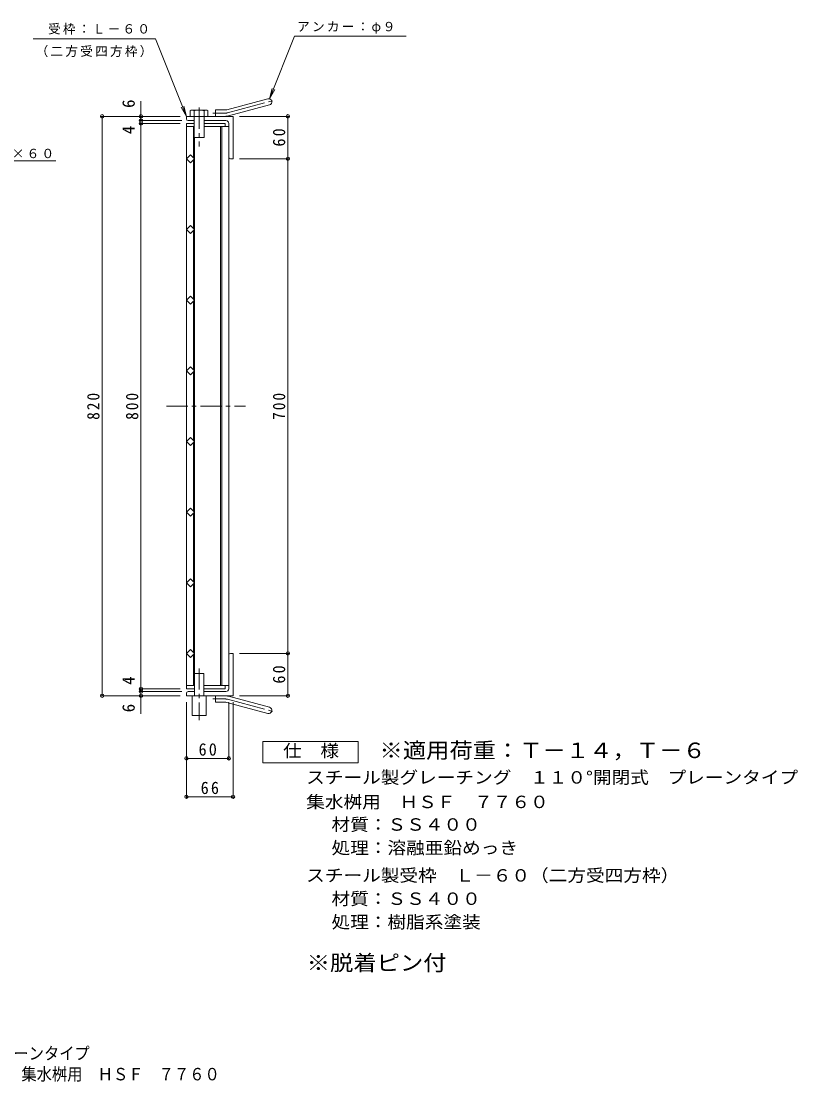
# Model space of a CAD drawing. Units: millimetres, scale not verified. Extents: x -1113 to 1060, y -823 to 763.
# Drawn here: x -39 to 1060, y -823 to 678 of the extents above; entities that cross this region are included whole.
import ezdxf
from ezdxf.enums import TextEntityAlignment as Align

# ---------------------------------------------------------------- set-up
doc = ezdxf.new("R2010")
doc.units = ezdxf.units.MM
doc.header["$LTSCALE"] = 6
doc.header["$PDMODE"] = 32
doc.header["$PDSIZE"] = 4.8
doc.linetypes.add('CHAIN1', pattern=[8, 5, -1, 1, -1])
doc.linetypes.add('CHAIN2', pattern=[12, 9, -1, 1, -1])
for name, color, linetype, lineweight in [('A-1', 2, 'Continuous', 9), ('A-2', 3, 'Continuous', 9), ('A-4', 7, 'Continuous', 9), ('A-5', 7, 'Continuous', 9), ('A-9', 4, 'Continuous', 9), ('F-4_F-4ﾚｲﾔ', 2, 'Continuous', 9)]:
    doc.layers.add(name, color=color, linetype=linetype, lineweight=lineweight)
doc.layers.add('F-5_F-5ﾚｲﾔ', color=2, linetype='Continuous')
doc.styles.add('ＭＳ ゴシック', font='')
doc.styles.get('ＭＳ ゴシック').set_extended_font_data('MS Gothic')

msp = doc.modelspace()

# ---------------------------------------------------------------- linework, layer by layer
at = {"layer": 'A-1'}
for p, q in [((251.66, 552.884), (309.851, 568.476)), ((253.99, 544.191), (312.18, 559.783)), ((194.516, 540.077), (194.516, 543.577)), ((260.516, 543.577), (194.516, 543.577)), ((235.516, 543.577), (235.516, 552.577)), ((249.331, 552.577), (235.516, 552.577)), ((260.516, 543.577), (260.516, 483.577)), ((205.516, 537.577), (197.016, 537.577)), ((250.516, 537.577), (219.516, 537.577)), ((254.516, 533.577), (254.516, 486.077)), ((257.016, 483.577), (260.516, 483.577)), ((254.516, -266.423), (254.516, -218.923)), ((257.016, -216.423), (260.516, -216.423)), ((260.516, -276.423), (260.516, -216.423)), ((194.516, -272.923), (194.516, -276.423)), ((260.516, -276.423), (194.516, -276.423)), ((206.016, -270.423), (197.016, -270.423)), ((250.516, -270.423), (219.016, -270.423)), ((235.516, -276.423), (235.516, -285.423)), ((253.99, -277.036), (312.18, -292.629)), ((249.331, -285.423), (235.516, -285.423)), ((251.66, -285.73), (309.851, -301.322))]:
    msp.add_line(p, q, dxfattribs=at)
at = {"layer": 'A-1', "linetype": 'CHAIN2'}
for p, q in [((252.825, 548.537), (317.991, 565.999)), ((249.331, 548.077), (231.711, 548.077)), ((249.331, -280.923), (231.711, -280.923)), ((252.825, -281.383), (317.991, -298.844))]:
    msp.add_line(p, q, dxfattribs=at)
at = {"layer": 'A-1'}
for centre, radius, start, end in [((311.016, 564.129), 4.5, 285.00014, 104.99991), ((249.331, 561.577), 9, 270, 285.00002), ((249.331, 561.577), 18, 270, 285), ((197.016, 540.077), 2.5, 180, 270), ((250.516, 533.577), 4, 0, 90), ((257.016, 486.077), 2.5, 180, 270), ((257.016, -218.923), 2.5, 90, 180), ((250.516, -266.423), 4, 270, 0), ((197.016, -272.923), 2.5, 90, 180), ((249.331, -294.423), 18, 74.99998, 89.99998), ((249.331, -294.423), 9, 74.99998, 90), ((311.016, -296.975), 4.5, 255.00008, 74.99986)]:
    msp.add_arc(centre, radius, start, end, dxfattribs=at)
at = {"layer": 'A-1', "linetype": 'CHAIN2'}
for centre, start, end in [((249.331, 561.577), 270, 284.99995), ((249.331, -294.423), 75.00005, 90)]:
    msp.add_arc(centre, 13.5, start, end, dxfattribs=at)
at = {"layer": 'A-2'}
for p, q in [((194.516, 533.577), (194.516, -266.423)), ((194.516, 533.577), (205.516, 533.577)), ((194.516, 529.077), (205.516, 529.077)), ((204.516, 529.077), (204.516, 484.891)), ((219.516, 533.577), (249.516, 533.577)), ((219.516, 529.077), (254.516, 529.077)), ((243.016, 529.077), (243.016, -261.923)), ((244.516, 529.077), (244.516, -261.923)), ((249.516, 533.577), (249.516, 529.077)), ((254.516, 529.077), (254.516, -261.923)), ((206.016, 513.577), (206.016, -261.923)), ((204.516, 482.264), (204.516, 384.891)), ((204.516, 382.264), (204.516, 284.891)), ((204.516, 282.264), (204.516, 184.891)), ((204.516, 84.891), (204.516, 182.264)), ((204.516, -15.109), (204.516, 82.264)), ((204.516, -115.109), (204.516, -17.736)), ((204.516, -215.109), (204.516, -117.736)), ((204.516, -261.923), (204.516, -217.736)), ((194.516, -261.923), (206.016, -261.923)), ((194.516, -266.423), (206.016, -266.423)), ((219.016, -261.923), (254.516, -261.923))]:
    msp.add_line(p, q, dxfattribs=at)
at = {"layer": 'A-2', "linetype": 'CHAIN1'}
msp.add_line((166.444, 133.577), (278.129, 133.577), dxfattribs=at)
at = {"layer": 'A-2'}
for points in [[(205.829, 483.577), (200.173, 477.921), (194.516, 483.577), (200.173, 489.234)], [(205.829, 383.577), (200.173, 377.921), (194.516, 383.577), (200.173, 389.234)], [(205.829, 283.577), (200.173, 277.921), (194.516, 283.577), (200.173, 289.234)], [(205.829, 183.577), (200.173, 189.234), (194.516, 183.577), (200.173, 177.92)], [(205.829, 83.577), (200.173, 89.234), (194.516, 83.577), (200.173, 77.921)], [(205.829, -16.423), (200.173, -10.766), (194.516, -16.423), (200.173, -22.08)], [(205.829, -116.423), (200.173, -110.766), (194.516, -116.423), (200.173, -122.08)], [(205.829, -216.423), (200.173, -210.766), (194.516, -216.423), (200.173, -222.08)]]:
    msp.add_lwpolyline(points, close=True, dxfattribs=at)
msp.add_lwpolyline([(219.016, -266.423), (249.516, -266.423), (249.516, -261.923)], dxfattribs=at)
at = {"layer": 'A-4'}
for p, q in [((130.228, 565.29), (130.228, -302.102)), ((185.516, 543.577), (73.504, 543.577)), ((75.304, 543.577), (75.304, -276.423)), ((269.516, 543.577), (340.014, 543.577)), ((338.214, 543.577), (338.214, 483.577)), ((188.016, 537.577), (128.428, 537.577)), ((185.516, 533.577), (128.428, 533.577)), ((269.516, 483.577), (340.014, 483.577)), ((338.214, 483.577), (338.214, -276.423)), ((269.516, -216.423), (340.014, -216.423)), ((185.516, -266.423), (128.428, -266.423)), ((185.516, -276.423), (73.504, -276.423)), ((188.016, -270.423), (128.428, -270.423)), ((269.516, -276.423), (340.014, -276.423)), ((194.516, -285.423), (194.516, -421.104)), ((254.516, -285.423), (254.516, -366.743)), ((260.516, -285.423), (260.516, -421.104)), ((194.516, -364.943), (254.516, -364.943)), ((194.516, -373.943), (194.516, -366.743)), ((194.516, -419.304), (260.516, -419.304))]:
    msp.add_line(p, q, dxfattribs=at)
for p in [(75.304, 543.577), (130.228, 543.577), (338.214, 543.577), (130.228, 537.577), (130.228, 533.577), (338.214, 483.577), (338.214, -216.423), (130.228, -266.423), (130.228, -270.423), (75.304, -276.423), (130.228, -276.423), (338.214, -276.423), (194.516, -364.943), (254.516, -364.943), (194.516, -419.304), (260.516, -419.304)]:
    msp.add_point(p, dxfattribs=at)
at = {"layer": 'A-5'}
for p, q in [((-22.518, 653.098), (150.676, 653.098)), ((194.516, 543.577), (150.676, 653.098)), ((312.18, 568.476), (315.889, 583.01)), ((312.18, 568.476), (319.525, 581.555)), ((194.516, 543.577), (187.171, 556.656)), ((194.516, 543.577), (190.807, 558.111)), ((-115.664, 480.56), (9.69, 480.56))]:
    msp.add_line(p, q, dxfattribs=at)
msp.add_lwpolyline([(312.18, 568.476), (347.593, 656.945), (505.461, 656.945)], dxfattribs=at)
at = {"layer": 'A-9', "linetype": 'CHAIN1'}
for p, q in [((212.516, 555.959), (212.516, 501.001)), ((212.516, -237.72), (212.516, -310.915))]:
    msp.add_line(p, q, dxfattribs=at)
at = {"layer": 'A-9'}
for p, q in [((202.796, 552.538), (222.235, 552.538)), ((205.516, 543.577), (205.516, 551.497)), ((205.516, 543.577), (205.516, 513.577)), ((219.516, 543.577), (219.516, 551.497)), ((219.516, 543.577), (219.516, 513.577)), ((224.955, 551.497), (224.955, 543.577)), ((205.516, 513.577), (219.516, 513.577)), ((206.016, -244.726), (219.016, -244.726)), ((206.016, -244.726), (206.016, -276.423)), ((219.016, -244.726), (219.016, -276.423)), ((202.516, -276.423), (202.516, -304.423)), ((222.516, -276.423), (222.516, -304.423)), ((202.516, -304.423), (222.516, -304.423))]:
    msp.add_line(p, q, dxfattribs=at)
msp.add_lwpolyline([(200.077, 551.497), (200.077, 543.577), (224.955, 543.577)], dxfattribs=at)
for centre, radius, start, end in [((202.796, 548.464), 4.074, 48.12389, 131.8763), ((212.516, 528.471), 24.066, 73.09029, 106.90971), ((222.235, 548.464), 4.074, 48.1237, 131.87611)]:
    msp.add_arc(centre, radius, start, end, dxfattribs=at)
at = {"layer": 'F-4_F-4ﾚｲﾔ'}
msp.add_lwpolyline([(302.838, -371.224), (302.838, -341.224), (437.837, -341.224), (437.837, -371.224)], close=True, dxfattribs=at)

# ---------------------------------------------------------------- texts
at = {"layer": 'A-4', "color": 2, "style": 'ＭＳ ゴシック'}
for s, p in [('6', (126.628, 555.472)), ('4', (126.628, 518.251)), ('4', (126.628, -261.003)), ('6', (126.628, -299.791))]:
    msp.add_text(s, height=17.6, rotation=90, dxfattribs=at).set_placement(p, align=Align.BOTTOM_LEFT)
at = {"layer": 'A-4', "color": 2, "char_height": 17.6, "attachment_point": 7, "rotation": 90, "style": 'ＭＳ ゴシック'}
for s, insert in [('\\T1.27;\\W0.95;60', (334.614, 500.827)), ('\\T1.27;\\W0.9;820', (71.704, 114.077)), ('\\T1.27;\\W0.9;800', (126.628, 114.077)), ('\\T1.27;\\W0.9;700', (334.614, 114.077)), ('\\T1.27;\\W0.95;60', (334.614, -259.173))]:
    msp.add_mtext(s, dxfattribs=dict(at, insert=insert))
at = {"layer": 'A-4', "color": 2, "char_height": 17.6, "attachment_point": 7, "style": 'ＭＳ ゴシック'}
for s, insert in [('\\T1.27;\\W0.95;60', (211.766, -361.343)), ('\\T1.27;\\W0.95;66', (214.766, -415.704))]:
    msp.add_mtext(s, dxfattribs=dict(at, insert=insert))
at = {"layer": 'A-5', "char_height": 13.2, "attachment_point": 7, "style": 'ＭＳ ゴシック'}
for s, insert in [('\\T1.17;受枠：Ｌ－６０', (-1.389, 659.36)), ('\\T1.17;アンカー：φ９', (351.162, 660.447)), ('\\T1.17;（二方受四方枠）', (-19.014, 627.437)), ('\\T1.17;ＦＢ６×６０', (-115.947, 484.219))]:
    msp.add_mtext(s, dxfattribs=dict(at, insert=insert))
at = {"layer": 'F-4_F-4ﾚｲﾔ', "style": 'ＭＳ ゴシック', "width": 1.1}
for s, p in [('仕\u3000様', (331.338, -368.225)), ('スチール製グレーチング\u3000１１０°開閉式\u3000プレーンタイプ', (364.091, -405.977)), ('集水桝用\u3000ＨＳＦ\u3000７７６０', (364.091, -440.664)), ('材質：ＳＳ４００', (399.919, -472.646)), ('処理：溶融亜鉛めっき', (399.919, -505.647)), ('スチール製受枠\u3000Ｌ－６０（二方受四方枠）', (364.092, -544.647)), ('材質：ＳＳ４００', (399.918, -577.647)), ('処理：樹脂系塗装', (399.918, -610.647))]:
    msp.add_text(s, height=17.6, dxfattribs=at).set_placement(p, align=Align.BOTTOM_LEFT)
at = {"layer": 'F-4_F-4ﾚｲﾔ', "color": 3, "style": 'ＭＳ ゴシック', "width": 1.1}
msp.add_text('※脱着ピン付', height=21.99, dxfattribs=at).set_placement((364.849, -671.861), align=Align.BOTTOM_LEFT)
at = {"layer": 'F-5_F-5ﾚｲﾔ', "color": 3, "style": 'ＭＳ ゴシック', "width": 1.1}
msp.add_text('※適用荷重：Ｔ－１４，Ｔ－６', height=21.99, dxfattribs=at).set_placement((467.837, -371.224), align=Align.BOTTOM_LEFT)
at = {"layer": 'F-5_F-5ﾚｲﾔ', "style": 'ＭＳ ゴシック', "width": 0.9}
for s, p in [('スチール製グレーチング\u3000１１０°開閉式\u3000プレーンタイプ', (-512.046, -796.524)), ('集水桝用\u3000ＨＳＦ\u3000７７６０', (-39.071, -825.907))]:
    msp.add_text(s, height=17.6, dxfattribs=at).set_placement(p, align=Align.BOTTOM_LEFT)

doc.saveas('drawing.dxf')
